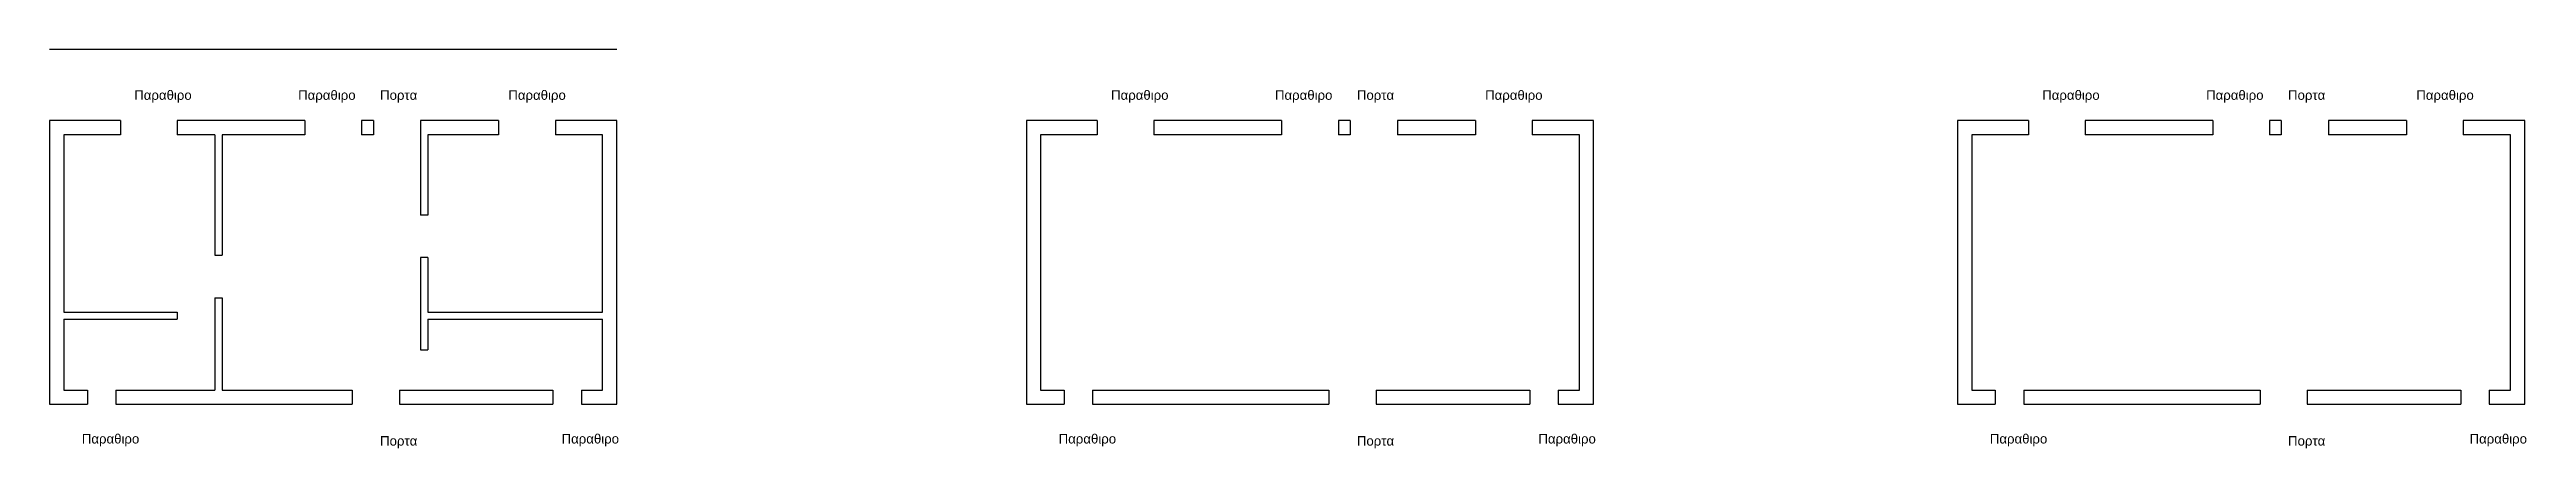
# Model space of a CAD drawing. Header units: millimetres. Extents: x 0 to 52.4, y -0.9 to 7.5.
import ezdxf

# ---------------------------------------------------------------- set-up
doc = ezdxf.new("R2010")
doc.units = ezdxf.units.MM
doc.styles.get("Standard").update_dxf_attribs({"font": 'arial.ttf'})

msp = doc.modelspace()

# ---------------------------------------------------------------- linework, layer by layer
for p, q in [((12, 7.5), (0, 7.5)), ((0, 6), (0, 0)), ((1.5, 6), (0, 6)), ((1.5, 6), (1.5, 5.7)), ((5.4, 6), (2.7, 6)), ((2.7, 6), (2.7, 5.7)), ((5.4, 6), (5.4, 5.7)), ((6.85, 6), (6.6, 6)), ((6.6, 6), (6.6, 5.7)), ((6.85, 6), (6.85, 5.7)), ((9.5, 6), (7.85, 6)), ((7.85, 6), (7.85, 5.7)), ((9.5, 6), (9.5, 5.7)), ((12, 6), (10.7, 6)), ((10.7, 6), (10.7, 5.7)), ((12, 0), (12, 6)), ((22.164, 6), (20.664, 6)), ((20.664, 6), (20.664, 0)), ((22.164, 6), (22.164, 5.7)), ((26.064, 6), (23.364, 6)), ((23.364, 6), (23.364, 5.7)), ((26.064, 6), (26.064, 5.7)), ((27.514, 6), (27.264, 6)), ((27.264, 6), (27.264, 5.7)), ((27.514, 6), (27.514, 5.7)), ((30.164, 6), (28.514, 6)), ((28.514, 6), (28.514, 5.7)), ((30.164, 6), (30.164, 5.7)), ((32.664, 6), (31.364, 6)), ((31.364, 6), (31.364, 5.7)), ((32.664, 0), (32.664, 6)), ((41.862, 6), (40.362, 6)), ((40.362, 6), (40.362, 0)), ((41.862, 6), (41.862, 5.7)), ((45.762, 6), (43.062, 6)), ((43.062, 6), (43.062, 5.7)), ((45.762, 6), (45.762, 5.7)), ((47.212, 6), (46.962, 6)), ((46.962, 6), (46.962, 5.7)), ((47.212, 6), (47.212, 5.7)), ((49.862, 6), (48.212, 6)), ((48.212, 6), (48.212, 5.7)), ((49.862, 6), (49.862, 5.7)), ((52.362, 6), (51.062, 6)), ((51.062, 6), (51.062, 5.7)), ((52.362, 0), (52.362, 6)), ((0.3, 5.7), (0.3, 1.95)), ((1.5, 5.7), (0.3, 5.7)), ((3.5, 5.7), (2.7, 5.7)), ((3.5, 5.7), (3.5, 3.15)), ((5.4, 5.7), (3.65, 5.7)), ((3.65, 5.7), (3.65, 3.15)), ((6.85, 5.7), (6.6, 5.7)), ((7.85, 5.7), (7.85, 4)), ((9.5, 5.7), (8, 5.7)), ((8, 5.7), (8, 4)), ((11.7, 5.7), (10.7, 5.7)), ((11.7, 1.95), (11.7, 5.7)), ((22.164, 5.7), (20.964, 5.7)), ((20.964, 5.7), (20.964, 0.3)), ((26.064, 5.7), (23.364, 5.7)), ((27.514, 5.7), (27.264, 5.7)), ((30.164, 5.7), (28.514, 5.7)), ((32.364, 5.7), (31.364, 5.7)), ((32.364, 0.3), (32.364, 5.7)), ((41.862, 5.7), (40.662, 5.7)), ((40.662, 5.7), (40.662, 0.3)), ((45.762, 5.7), (43.062, 5.7)), ((47.212, 5.7), (46.962, 5.7)), ((49.862, 5.7), (48.212, 5.7)), ((52.062, 5.7), (51.062, 5.7)), ((52.062, 0.3), (52.062, 5.7)), ((8, 4), (7.85, 4)), ((3.5, 3.15), (3.65, 3.15)), ((8, 3.1), (7.85, 3.1)), ((7.85, 3.1), (7.85, 1.15)), ((8, 3.1), (8, 1.95)), ((3.5, 2.25), (3.5, 0.3)), ((3.5, 2.25), (3.65, 2.25)), ((3.65, 2.25), (3.65, 0.3)), ((0.3, 1.95), (2.7, 1.95)), ((0.3, 1.8), (2.7, 1.8)), ((0.3, 1.8), (0.3, 0.3)), ((2.7, 1.95), (2.7, 1.8)), ((8, 1.95), (11.7, 1.95)), ((8, 1.8), (11.7, 1.8)), ((8, 1.8), (8, 1.15)), ((11.7, 0.3), (11.7, 1.8)), ((7.85, 1.15), (8, 1.15)), ((0, 0), (0.8, 0)), ((0.3, 0.3), (0.8, 0.3)), ((0.8, 0.3), (0.8, 0)), ((1.4, 0.3), (1.4, 0)), ((1.4, 0.3), (3.5, 0.3)), ((1.4, 0), (6.4, 0)), ((3.65, 0.3), (6.4, 0.3)), ((6.4, 0.3), (6.4, 0)), ((7.4, 0.3), (7.4, 0)), ((7.4, 0.3), (10.65, 0.3)), ((7.4, 0), (10.65, 0)), ((10.65, 0.3), (10.65, 0)), ((11.25, 0.3), (11.25, 0)), ((11.25, 0.3), (11.7, 0.3)), ((11.25, 0), (12, 0)), ((20.664, 0), (21.464, 0)), ((20.964, 0.3), (21.464, 0.3)), ((21.464, 0.3), (21.464, 0)), ((22.064, 0.3), (27.064, 0.3)), ((22.064, 0.3), (22.064, 0)), ((22.064, 0), (27.064, 0)), ((27.064, 0.3), (27.064, 0)), ((28.064, 0.3), (31.314, 0.3)), ((28.064, 0.3), (28.064, 0)), ((28.064, 0), (31.314, 0)), ((31.314, 0.3), (31.314, 0)), ((31.914, 0.3), (32.364, 0.3)), ((31.914, 0.3), (31.914, 0)), ((31.914, 0), (32.664, 0)), ((40.362, 0), (41.162, 0)), ((40.662, 0.3), (41.162, 0.3)), ((41.162, 0.3), (41.162, 0)), ((41.762, 0.3), (46.762, 0.3)), ((41.762, 0.3), (41.762, 0)), ((41.762, 0), (46.762, 0)), ((46.762, 0.3), (46.762, 0)), ((47.762, 0.3), (51.012, 0.3)), ((47.762, 0.3), (47.762, 0)), ((47.762, 0), (51.012, 0)), ((51.012, 0.3), (51.012, 0)), ((51.612, 0.3), (52.062, 0.3)), ((51.612, 0.3), (51.612, 0)), ((51.612, 0), (52.362, 0))]:
    msp.add_line(p, q)

# ---------------------------------------------------------------- texts
for s, p in [('Παραθιρο', (1.792, 6.437)), ('Παραθιρο', (5.259, 6.437)), ('Πορτα', (6.992, 6.437)), ('Παραθιρο', (9.706, 6.437)), ('Παραθιρο', (22.456, 6.437)), ('Παραθιρο', (25.923, 6.437)), ('Πορτα', (27.656, 6.437)), ('Παραθιρο', (30.369, 6.437)), ('Παραθιρο', (42.154, 6.437)), ('Παραθιρο', (45.621, 6.437)), ('Πορτα', (47.354, 6.437)), ('Παραθιρο', (50.068, 6.437)), ('Παραθιρο', (0.683, -0.831)), ('Πορτα', (6.992, -0.875)), ('Παραθιρο', (10.832, -0.831)), ('Παραθιρο', (21.347, -0.831)), ('Πορτα', (27.656, -0.875)), ('Παραθιρο', (31.496, -0.831)), ('Παραθιρο', (41.046, -0.831)), ('Πορτα', (47.354, -0.875)), ('Παραθιρο', (51.194, -0.831))]:
    msp.add_text(s, height=0.2).set_placement(p)

doc.saveas('drawing.dxf')
